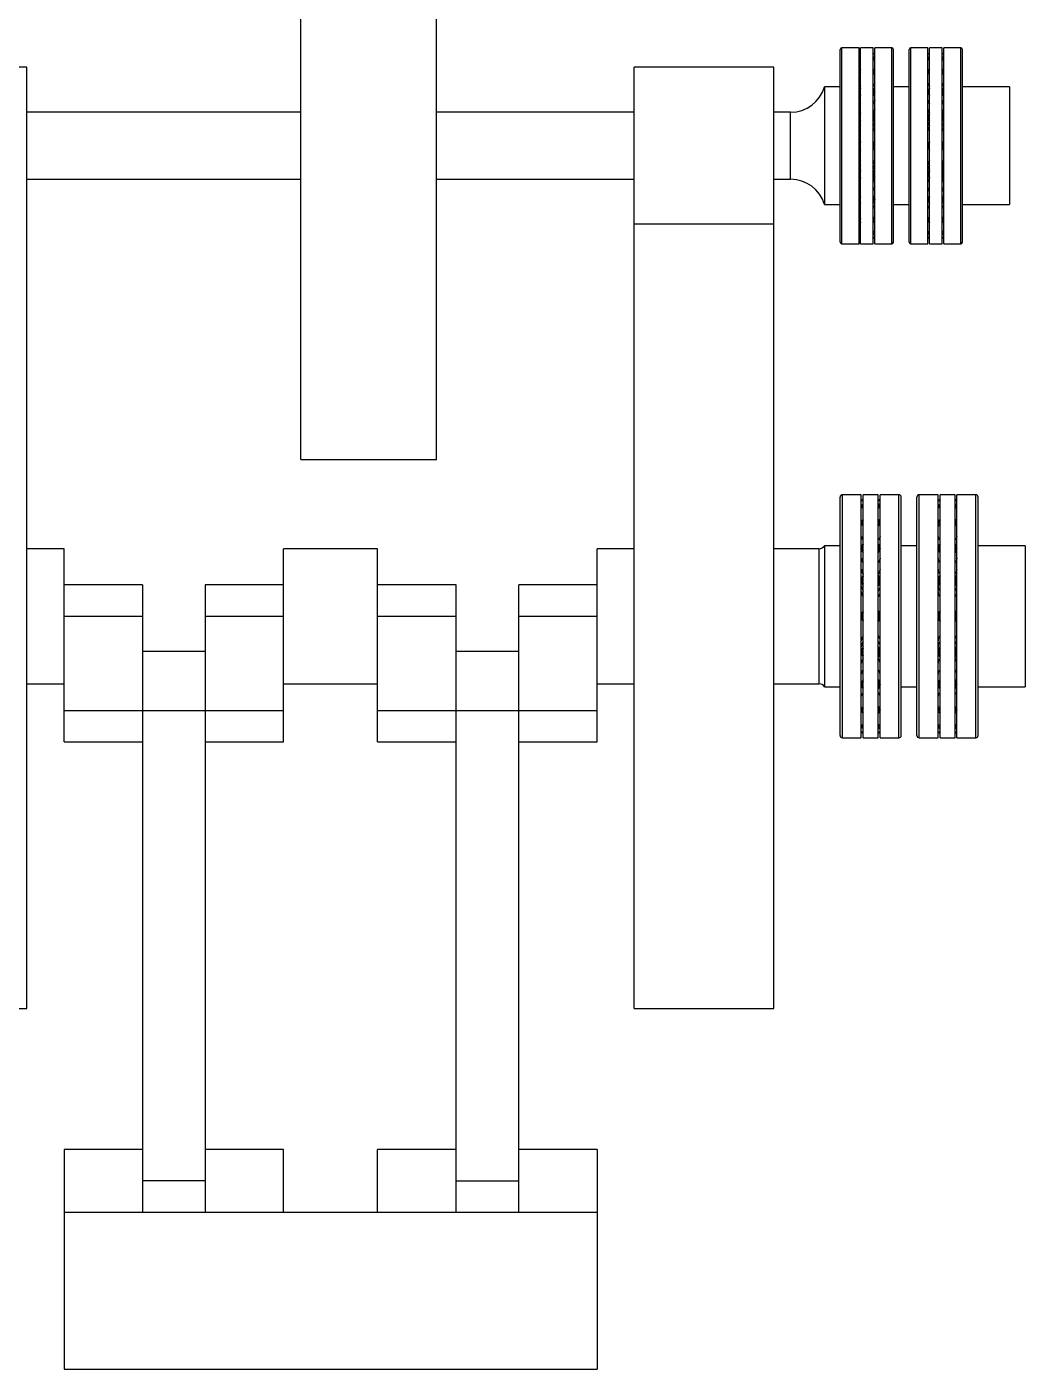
# Paper-space layout '_Right' of a CAD drawing. Header units: millimetres. Extents: x -821 to 160, y -495 to 1000.
# Drawn here: x -476 to 160, y -480 to 376 of the extents above; entities that cross this region are included whole.
import ezdxf

# ---------------------------------------------------------------- set-up
doc = ezdxf.new("R2010")
doc.units = ezdxf.units.MM

psp = doc.layouts.new('_Right')

# ---------------------------------------------------------------- linework, layer by layer
at = {"color": 7, "linetype": 'Continuous', "lineweight": 25}
for p, q in [((-301.51, 100), (-301.51, 600)), ((-215.15, 100), (-215.15, 600)), ((42.4, 238.6), (42.4, 361.4)), ((54.4, 362.5), (43.5, 362.5)), ((43.5, 237.5), (43.5, 362.5)), ((54.4, 237.5), (54.4, 362.5)), ((63.4, 362.5), (55.4, 362.5)), ((55.4, 237.5), (55.4, 362.5)), ((63.4, 237.5), (63.4, 362.5)), ((75.3, 362.5), (64.4, 362.5)), ((64.4, 237.5), (64.4, 362.5)), ((75.3, 237.5), (75.3, 362.5)), ((76.4, 238.6), (76.4, 361.4)), ((86.4, 238.6), (86.4, 361.4)), ((98.4, 362.5), (87.5, 362.5)), ((87.5, 237.5), (87.5, 362.5)), ((98.4, 237.5), (98.4, 362.5)), ((107.4, 362.5), (99.4, 362.5)), ((99.4, 237.5), (99.4, 362.5)), ((107.4, 237.5), (107.4, 362.5)), ((119.3, 362.5), (108.4, 362.5)), ((108.4, 237.5), (108.4, 362.5)), ((119.3, 237.5), (119.3, 362.5)), ((120.4, 238.6), (120.4, 361.4)), ((55.4, 358.35), (54.4, 358.35)), ((55.4, 358.85), (54.89, 358.85)), ((63.9, 358.85), (63.4, 358.85)), ((64.4, 358.35), (63.4, 358.35)), ((64.4, 355.49), (64.39, 355.46)), ((99.4, 358.35), (98.4, 358.35)), ((99.4, 358.85), (98.89, 358.85)), ((107.9, 358.85), (107.4, 358.85)), ((108.4, 358.35), (107.4, 358.35)), ((108.4, 355.49), (108.39, 355.46)), ((-476.35, 350), (-565.25, 350)), ((-476.35, -250), (-476.35, 350)), ((0, 350), (-88.9, 350)), ((-88.9, -250), (-88.9, 350)), ((0, -250), (0, 350)), ((42.4, 337.5), (32.37, 337.5)), ((32.37, 337.5), (32.37, 262.5)), ((64.4, 334.3), (64.39, 334.06)), ((86.4, 337.5), (76.4, 337.5)), ((108.4, 334.3), (108.39, 334.06)), ((150.39, 337.5), (120.4, 337.5)), ((150.39, 337.5), (150.39, 262.5)), ((64.36, 328.75), (64.39, 328.96)), ((64.4, 329.01), (64.39, 328.77)), ((108.36, 328.75), (108.39, 328.96)), ((108.4, 329.01), (108.39, 328.77)), ((-301.51, 321.39), (-476.35, 321.39)), ((-88.9, 321.39), (-215.15, 321.39)), ((10.8, 321.39), (0, 321.39)), ((10.8, 278.61), (10.8, 321.39)), ((64.36, 322.87), (64.39, 323.08)), ((64.4, 323.13), (64.39, 322.89)), ((108.36, 322.87), (108.39, 323.08)), ((108.4, 323.13), (108.39, 322.89)), ((-476.35, 278.61), (-301.51, 278.61)), ((-215.15, 278.61), (-88.9, 278.61)), ((0, 278.61), (10.8, 278.61)), ((64.4, 265.7), (64.39, 265.46)), ((108.4, 265.7), (108.39, 265.46)), ((32.37, 262.5), (42.4, 262.5)), ((76.4, 262.5), (86.4, 262.5)), ((120.4, 262.5), (150.39, 262.5)), ((0, 250), (-88.9, 250)), ((54.4, 241.65), (55.4, 241.65)), ((54.89, 241.15), (55.4, 241.15)), ((63.4, 241.65), (64.4, 241.65)), ((63.4, 241.15), (63.9, 241.15)), ((64.4, 244.51), (64.39, 244.47)), ((98.4, 241.65), (99.4, 241.65)), ((98.89, 241.15), (99.4, 241.15)), ((107.4, 241.65), (108.4, 241.65)), ((107.4, 241.15), (107.9, 241.15)), ((108.4, 244.51), (108.39, 244.47)), ((43.5, 237.5), (54.4, 237.5)), ((55.4, 237.5), (63.4, 237.5)), ((64.4, 237.5), (75.3, 237.5)), ((87.5, 237.5), (98.4, 237.5)), ((99.4, 237.5), (107.4, 237.5)), ((108.4, 237.5), (119.3, 237.5)), ((-301.51, 100), (-215.15, 100)), ((55.87, 77.5), (43.87, 77.5)), ((43.87, -77.5), (43.87, 77.5)), ((55.87, -77.5), (55.87, 77.5)), ((66.67, 77.5), (57.07, 77.5)), ((57.07, -77.5), (57.07, 77.5)), ((66.67, -77.5), (66.67, 77.5)), ((79.87, 77.5), (67.87, 77.5)), ((67.87, -77.5), (67.87, 77.5)), ((79.87, -77.5), (79.87, 77.5)), ((104.87, 77.5), (92.87, 77.5)), ((92.87, -77.5), (92.87, 77.5)), ((104.87, -77.5), (104.87, 77.5)), ((115.67, 77.5), (106.07, 77.5)), ((106.07, -77.5), (106.07, 77.5)), ((115.67, -77.5), (115.67, 77.5)), ((128.87, 77.5), (116.87, 77.5)), ((116.87, -77.5), (116.87, 77.5)), ((128.87, -77.5), (128.87, 77.5)), ((42.37, -76), (42.37, 76)), ((57.07, 73.7), (55.87, 73.7)), ((57.07, 74.3), (56.47, 74.3)), ((67.27, 74.3), (66.67, 74.3)), ((67.87, 73.7), (66.67, 73.7)), ((81.37, -76), (81.37, 76)), ((91.37, -76), (91.37, 76)), ((106.07, 73.7), (104.87, 73.7)), ((106.07, 74.3), (105.47, 74.3)), ((116.27, 74.3), (115.67, 74.3)), ((116.87, 73.7), (115.67, 73.7)), ((130.37, -76), (130.37, 76)), ((67.87, 59.62), (67.87, 59.5)), ((116.87, 59.62), (116.87, 59.5)), ((-452.63, 43.07), (-476.35, 43.07)), ((-452.63, -80), (-452.63, 43.07)), ((-252.63, 43.07), (-312.63, 43.07)), ((-312.63, -80), (-312.63, 43.07)), ((-252.63, -80), (-252.63, 43.07)), ((-88.9, 43.07), (-112.63, 43.07)), ((-112.63, -80), (-112.63, 43.07)), ((29.04, 43.07), (0, 43.07)), ((29.04, -43.08), (29.04, 43.07)), ((42.37, 45), (32.37, 45)), ((32.37, 45), (32.37, -45)), ((67.87, 50.89), (67.87, 50.76)), ((67.87, 43.32), (67.87, 43.07)), ((91.37, 45), (81.37, 45)), ((116.87, 50.89), (116.87, 50.76)), ((116.87, 43.32), (116.87, 43.07)), ((160.37, 45), (130.37, 45)), ((160.37, 45), (160.37, -45)), ((67.83, 36.71), (67.85, 36.98)), ((67.87, 36.97), (67.87, 36.73)), ((116.83, 36.71), (116.85, 36.98)), ((116.87, 36.97), (116.87, 36.73)), ((67.83, 29.66), (67.85, 29.93)), ((67.87, 29.92), (67.87, 29.67)), ((116.83, 29.66), (116.85, 29.93)), ((116.87, 29.92), (116.87, 29.67)), ((-402.63, 20), (-452.63, 20)), ((-402.63, 20), (-402.63, -380)), ((-312.63, 20), (-362.63, 20)), ((-362.63, 20), (-362.63, -380)), ((-202.63, 20), (-252.63, 20)), ((-202.63, -380), (-202.63, 20)), ((-112.63, 20), (-162.63, 20)), ((-162.63, -380), (-162.63, 20)), ((-452.63, 0), (-402.63, 0)), ((-362.63, 0), (-312.63, 0)), ((-252.63, 0), (-202.63, 0)), ((-162.63, 0), (-112.63, 0)), ((-362.63, -22.5), (-402.63, -22.5)), ((-162.63, -22.5), (-202.63, -22.5)), ((-476.35, -43.08), (-452.63, -43.08)), ((-312.63, -43.08), (-252.63, -43.08)), ((-112.63, -43.08), (-88.9, -43.08)), ((0, -43.08), (29.04, -43.08)), ((32.37, -45), (42.37, -45)), ((67.87, -43.32), (67.87, -43.57)), ((81.37, -45), (91.37, -45)), ((116.87, -43.32), (116.87, -43.57)), ((130.37, -45), (160.37, -45)), ((67.84, -59.87), (67.86, -59.63)), ((67.87, -59.62), (67.87, -59.75)), ((116.84, -59.87), (116.86, -59.63)), ((116.87, -59.62), (116.87, -59.75)), ((-452.63, -60), (-312.63, -60)), ((-252.63, -60), (-112.63, -60)), ((55.87, -73.7), (57.07, -73.7)), ((56.47, -74.3), (57.07, -74.3)), ((66.67, -73.7), (67.87, -73.7)), ((66.67, -74.3), (67.27, -74.3)), ((104.87, -73.7), (106.07, -73.7)), ((105.47, -74.3), (106.07, -74.3)), ((115.67, -73.7), (116.87, -73.7)), ((115.67, -74.3), (116.27, -74.3)), ((-452.63, -80), (-402.63, -80)), ((-362.63, -80), (-312.63, -80)), ((-252.63, -80), (-202.63, -80)), ((-162.63, -80), (-112.63, -80)), ((43.87, -77.5), (55.87, -77.5)), ((57.07, -77.5), (66.67, -77.5)), ((67.87, -77.5), (79.87, -77.5)), ((92.87, -77.5), (104.87, -77.5)), ((106.07, -77.5), (115.67, -77.5)), ((116.87, -77.5), (128.87, -77.5)), ((-565.25, -250), (-476.35, -250)), ((-88.9, -250), (0, -250)), ((-452.63, -340), (-452.63, -480)), ((-402.63, -340), (-452.63, -340)), ((-312.63, -340), (-362.63, -340)), ((-312.63, -380), (-312.63, -340)), ((-252.63, -380), (-252.63, -340)), ((-202.63, -340), (-252.63, -340)), ((-112.63, -340), (-162.63, -340)), ((-112.63, -340), (-112.63, -480)), ((-362.63, -360), (-402.63, -360)), ((-202.63, -360), (-162.63, -360)), ((-452.63, -380), (-112.63, -380)), ((-452.63, -480), (-112.63, -480))]:
    psp.add_line(p, q, dxfattribs=at)
at = {"color": 7, "linetype": 'Continuous', "lineweight": 25, "flags": 128}
for points in [[(55.4, 355.33), (55.3, 355.39), (54.94, 355.77), (54.94, 356.17), (55.3, 356.55), (55.4, 356.61)], [(63.4, 356.61), (63.49, 356.55), (63.85, 356.17), (63.85, 355.77), (63.49, 355.39), (63.4, 355.33)], [(99.4, 355.33), (99.3, 355.39), (98.94, 355.77), (98.94, 356.17), (99.3, 356.55), (99.4, 356.61)], [(107.4, 356.61), (107.49, 356.55), (107.85, 356.17), (107.85, 355.77), (107.49, 355.39), (107.4, 355.33)], [(55.4, 243.39), (55.3, 243.45), (54.94, 243.83), (54.94, 244.23), (55.3, 244.61), (55.4, 244.67)], [(63.4, 244.67), (63.49, 244.61), (63.85, 244.23), (63.85, 243.83), (63.49, 243.45), (63.4, 243.39)], [(99.4, 243.39), (99.3, 243.45), (98.94, 243.83), (98.94, 244.23), (99.3, 244.61), (99.4, 244.67)], [(107.4, 244.67), (107.49, 244.61), (107.85, 244.23), (107.85, 243.83), (107.49, 243.45), (107.4, 243.39)], [(57.07, 69.9), (56.66, 70.23), (56.47, 70.66), (56.66, 71.1), (57.07, 71.43)], [(66.67, 71.43), (67.09, 71.1), (67.27, 70.66), (67.09, 70.23), (66.67, 69.9)], [(106.07, 69.9), (105.66, 70.23), (105.47, 70.66), (105.66, 71.1), (106.07, 71.43)], [(115.67, 71.43), (116.09, 71.1), (116.27, 70.66), (116.09, 70.23), (115.67, 69.9)], [(57.07, -71.43), (56.66, -71.1), (56.47, -70.66), (56.66, -70.23), (57.07, -69.9)], [(66.67, -69.9), (67.09, -70.23), (67.27, -70.66), (67.09, -71.1), (66.67, -71.43)], [(106.07, -71.43), (105.66, -71.1), (105.47, -70.66), (105.66, -70.23), (106.07, -69.9)], [(115.67, -69.9), (116.09, -70.23), (116.27, -70.66), (116.09, -71.1), (115.67, -71.43)]]:
    psp.add_lwpolyline(points, dxfattribs=at)
at = {"color": 7, "linetype": 'Continuous', "lineweight": 25}
for centre, radius, start, end in [((43.5, 361.4), 1.1, 90, 180), ((75.3, 361.4), 1.1, 0, 90), ((87.5, 361.4), 1.1, 90, 180), ((119.3, 361.4), 1.1, 0, 90), ((54.89, 358.35), 0.5, 90.00007, 180), ((55.68, 355.87), 1.34, 195.94865, 257.72832), ((63.08, 355.92), 1.39, 282.9396, 340.70119), ((63.9, 358.35), 0.5, 0, 89.99993), ((98.89, 358.35), 0.5, 90.00007, 180), ((99.68, 355.87), 1.34, 195.94865, 257.72832), ((107.08, 355.92), 1.39, 282.9396, 340.70119), ((107.9, 358.35), 0.5, 0, 89.99993), ((56.71, 347.36), 2.33, 184.19547, 235.42958), ((56.71, 347.61), 1.79, 137.27591, 222.72409), ((62.08, 347.61), 1.79, 317.27591, 42.72409), ((62.08, 347.35), 2.32, 304.5418, 356.30688), ((100.71, 347.36), 2.33, 184.19547, 235.42958), ((100.71, 347.61), 1.79, 137.27591, 222.72409), ((106.08, 347.61), 1.79, 317.27591, 42.72409), ((106.08, 347.35), 2.32, 304.5418, 356.30688), ((10.8, 343.89), 22.5, 270, 343.50092), ((56.71, 340.07), 2.32, 183.65482, 235.46037), ((57.93, 334.3), 3.51, 136.20033, 223.79967), ((57.98, 334.59), 3.07, 147.13093, 212.86907), ((62.08, 340.07), 2.32, 304.53963, 356.34518), ((60.81, 334.59), 3.07, 327.13093, 32.86907), ((60.79, 334.37), 3.61, 316.1948, 355.02135), ((100.71, 340.07), 2.32, 183.65482, 235.46037), ((101.93, 334.3), 3.51, 136.20033, 223.79967), ((101.98, 334.59), 3.07, 147.13093, 212.86907), ((106.08, 340.07), 2.32, 304.53963, 356.34518), ((104.81, 334.59), 3.07, 327.13093, 32.86907), ((104.79, 334.37), 3.61, 316.1948, 355.02135), ((57.98, 329.06), 3.58, 180.907, 223.87854), ((60.79, 329.08), 3.61, 316.1948, 355.02135), ((101.98, 329.06), 3.58, 180.907, 223.87854), ((104.79, 329.08), 3.61, 316.1948, 355.02135), ((57.96, 323.18), 3.57, 180.85623, 222.20324), ((58.99, 318.03), 4.59, 141.55468, 218.44532), ((59, 318.19), 4.11, 151.47841, 208.52159), ((59.8, 318.03), 4.59, 321.55468, 38.44532), ((59.79, 318.19), 4.11, 331.47841, 28.52159), ((60.81, 323.2), 3.59, 317.86221, 355.06427), ((101.96, 323.18), 3.57, 180.85623, 222.20324), ((102.99, 318.03), 4.59, 141.55468, 218.44532), ((103, 318.19), 4.11, 151.47841, 208.52159), ((103.8, 318.03), 4.59, 321.55468, 38.44532), ((103.79, 318.19), 4.11, 331.47841, 28.52159), ((104.81, 323.2), 3.59, 317.86221, 355.06427), ((59, 315.26), 4.61, 180.16581, 218.46403), ((59, 312.17), 4.61, 180.16581, 218.46403), ((59.79, 315.26), 4.61, 321.53597, 359.83419), ((59.79, 312.17), 4.61, 321.53597, 359.83419), ((103, 315.26), 4.61, 180.16581, 218.46403), ((103, 312.17), 4.61, 180.16581, 218.46403), ((103.79, 315.26), 4.61, 321.53597, 359.83419), ((103.79, 312.17), 4.61, 321.53597, 359.83419), ((59.4, 300), 5, 143.1301, 216.8699), ((59.4, 300), 4.5, 152.73394, 207.26606), ((59.4, 300), 5, 323.1301, 36.8699), ((59.4, 300), 4.5, 332.73394, 27.26606), ((103.4, 300), 5, 143.1301, 216.8699), ((103.4, 300), 4.5, 152.73394, 207.26606), ((103.4, 300), 5, 323.1301, 36.8699), ((103.4, 300), 4.5, 332.73394, 27.26606), ((59.01, 287.83), 4.61, 141.54785, 179.82231), ((59.01, 284.74), 4.61, 141.54785, 179.82231), ((58.99, 281.97), 4.59, 141.55468, 218.44532), ((59, 281.81), 4.11, 151.47841, 208.52159), ((59.78, 287.83), 4.61, 0.17769, 38.45215), ((59.78, 284.74), 4.61, 0.17769, 38.45215), ((59.8, 281.97), 4.59, 321.55468, 38.44532), ((59.79, 281.81), 4.11, 331.47841, 28.52159), ((103.01, 287.83), 4.61, 141.54785, 179.82231), ((103.01, 284.74), 4.61, 141.54785, 179.82231), ((102.99, 281.97), 4.59, 141.55468, 218.44532), ((103, 281.81), 4.11, 151.47841, 208.52159), ((103.78, 287.83), 4.61, 0.17769, 38.45215), ((103.78, 284.74), 4.61, 0.17769, 38.45215), ((103.8, 281.97), 4.59, 321.55468, 38.44532), ((103.79, 281.81), 4.11, 331.47841, 28.52159), ((10.8, 256.11), 22.5, 16.49908, 90), ((57.97, 276.81), 3.58, 137.85808, 179.08245), ((60.82, 276.81), 3.58, 0.91755, 42.14192), ((101.97, 276.81), 3.58, 137.85808, 179.08245), ((104.82, 276.81), 3.58, 0.91755, 42.14192), ((57.99, 270.93), 3.59, 136.1843, 179.03016), ((57.93, 265.7), 3.51, 136.20033, 223.79967), ((57.98, 265.41), 3.07, 147.13093, 212.86907), ((60.8, 270.93), 3.59, 0.96984, 43.8157), ((60.8, 265.64), 3.59, 0.96984, 43.8157), ((60.81, 265.41), 3.07, 327.13093, 32.86907), ((101.99, 270.93), 3.59, 136.1843, 179.03016), ((101.93, 265.7), 3.51, 136.20033, 223.79967), ((101.98, 265.41), 3.07, 147.13093, 212.86907), ((104.8, 270.93), 3.59, 0.96984, 43.8157), ((104.8, 265.64), 3.59, 0.96984, 43.8157), ((104.81, 265.41), 3.07, 327.13093, 32.86907), ((56.73, 259.92), 2.34, 124.77141, 176.1134), ((62.06, 259.92), 2.34, 3.8866, 55.22859), ((100.73, 259.92), 2.34, 124.77141, 176.1134), ((106.06, 259.92), 2.34, 3.8866, 55.22859), ((56.73, 252.64), 2.33, 124.74401, 176.65217), ((56.71, 252.39), 1.79, 137.27591, 222.72409), ((62.06, 252.64), 2.34, 3.84852, 55.23053), ((62.08, 252.39), 1.79, 317.27591, 42.72409), ((100.73, 252.64), 2.33, 124.74401, 176.65217), ((100.71, 252.39), 1.79, 137.27591, 222.72409), ((106.06, 252.64), 2.34, 3.84852, 55.23053), ((106.08, 252.39), 1.79, 317.27591, 42.72409), ((55.72, 244.08), 1.39, 103.38402, 161.62789), ((54.89, 241.65), 0.5, 180, 269.99993), ((63.08, 244.09), 1.38, 17.57497, 76.76086), ((63.9, 241.65), 0.5, 270.00007, 360), ((99.72, 244.08), 1.39, 103.38402, 161.62789), ((98.89, 241.65), 0.5, 180, 269.99993), ((107.08, 244.09), 1.38, 17.57497, 76.76086), ((107.9, 241.65), 0.5, 270.00007, 0), ((43.5, 238.6), 1.1, 180, 270), ((75.3, 238.6), 1.1, 270, 360), ((87.5, 238.6), 1.1, 180, 270), ((119.3, 238.6), 1.1, 270, 360), ((43.87, 76), 1.5, 90, 180), ((79.87, 76), 1.5, 0, 90), ((92.87, 76), 1.5, 90, 180), ((128.87, 76), 1.5, 0, 90), ((56.47, 73.7), 0.6, 90, 180), ((57.41, 70.54), 1.6, 196.36709, 258.03227), ((66.33, 70.57), 1.62, 282.27139, 342.12802), ((67.27, 73.7), 0.6, 0, 90), ((105.47, 73.7), 0.6, 90, 180), ((106.41, 70.54), 1.6, 196.36709, 258.03227), ((115.33, 70.57), 1.62, 282.27139, 342.12802), ((116.27, 73.7), 0.6, 360, 90), ((58.58, 60.11), 2.09, 135.93118, 224.06882), ((65.17, 60.11), 2.09, 315.93118, 44.06882), ((107.58, 60.11), 2.09, 135.93118, 224.06882), ((114.17, 60.11), 2.09, 315.93118, 44.06882), ((58.63, 59.79), 2.76, 182.78825, 235.63687), ((65.08, 59.82), 2.81, 304.58041, 353.44169), ((107.63, 59.79), 2.76, 182.78825, 235.63687), ((114.08, 59.82), 2.81, 304.58041, 353.44169), ((29.04, 46.93), 3.85, 270, 330), ((58.64, 51.06), 2.77, 183.51918, 235.59601), ((60.16, 43.38), 4.29, 180.31193, 223.92431), ((60.13, 43.67), 3.66, 146.80624, 213.19376), ((65.08, 51.08), 2.81, 304.58041, 353.44169), ((63.62, 43.67), 3.66, 326.80624, 33.19376), ((63.56, 43.4), 4.32, 316.14632, 355.67126), ((107.64, 51.06), 2.77, 183.51918, 235.59601), ((109.16, 43.38), 4.29, 180.31193, 223.92431), ((109.13, 43.67), 3.66, 146.80624, 213.19376), ((114.08, 51.08), 2.81, 304.58041, 353.44169), ((112.62, 43.67), 3.66, 326.80624, 33.19376), ((112.56, 43.4), 4.32, 316.14632, 355.67126), ((60.17, 37.04), 4.29, 180.87055, 223.91499), ((63.56, 37.05), 4.32, 316.14632, 355.67126), ((109.17, 37.04), 4.29, 180.87055, 223.91499), ((112.56, 37.05), 4.32, 316.14632, 355.67126), ((60.17, 29.98), 4.29, 180.87055, 223.91499), ((61.38, 22.77), 5.5, 141.52707, 218.47293), ((62.37, 22.77), 5.5, 321.52707, 38.47293), ((63.56, 30), 4.32, 316.14632, 355.67126), ((109.17, 29.98), 4.29, 180.87055, 223.91499), ((110.38, 22.77), 5.5, 141.52707, 218.47293), ((111.37, 22.77), 5.5, 321.52707, 38.47293), ((112.56, 30), 4.32, 316.14632, 355.67126), ((61.4, 19.45), 5.53, 180.15895, 218.47089), ((61.39, 22.96), 4.92, 151.41974, 208.58026), ((62.36, 22.96), 4.92, 331.41974, 28.58026), ((62.35, 19.45), 5.53, 321.52911, 359.84105), ((110.4, 19.45), 5.53, 180.15895, 218.47089), ((110.39, 22.96), 4.92, 151.41974, 208.58026), ((111.36, 22.96), 4.92, 331.41974, 28.58026), ((111.35, 19.45), 5.53, 321.52911, 359.84105), ((61.4, 15.74), 5.53, 180.15895, 218.47089), ((62.35, 15.74), 5.53, 321.52911, 359.84105), ((110.4, 15.74), 5.53, 180.15895, 218.47089), ((111.35, 15.74), 5.53, 321.52911, 359.84105), ((61.87, 0), 6, 143.1301, 216.8699), ((61.87, 0), 5.4, 152.73396, 207.26604), ((61.87, 0), 6, 323.1301, 36.8699), ((61.87, 0), 5.4, 332.73396, 27.26604), ((110.87, 0), 6, 143.1301, 216.8699), ((110.87, 0), 5.4, 152.73396, 207.26604), ((110.87, 0), 6, 323.1301, 36.8699), ((110.87, 0), 5.4, 332.73396, 27.26604), ((61.4, -15.74), 5.53, 141.51881, 179.85135), ((61.4, -19.45), 5.53, 141.51881, 179.85135), ((62.35, -15.74), 5.53, 0.14865, 38.48119), ((62.35, -19.45), 5.53, 0.14865, 38.48119), ((110.4, -15.74), 5.53, 141.51881, 179.85135), ((110.4, -19.45), 5.53, 141.51881, 179.85135), ((111.35, -15.74), 5.53, 0.14865, 38.48119), ((111.35, -19.45), 5.53, 0.14865, 38.48119), ((61.38, -22.77), 5.5, 141.52707, 218.47293), ((61.39, -22.96), 4.92, 151.41974, 208.58026), ((62.37, -22.77), 5.5, 321.52707, 38.47293), ((62.36, -22.96), 4.92, 331.41974, 28.58026), ((110.38, -22.77), 5.5, 141.52707, 218.47293), ((110.39, -22.96), 4.92, 151.41974, 208.58026), ((111.37, -22.77), 5.5, 321.52707, 38.47293), ((111.36, -22.96), 4.92, 331.41974, 28.58026), ((60.16, -29.98), 4.28, 136.03017, 179.18429), ((60.16, -37.03), 4.28, 136.03017, 179.18429), ((63.59, -29.98), 4.28, 0.81571, 43.96983), ((63.59, -37.03), 4.28, 0.81571, 43.96983), ((109.16, -29.98), 4.28, 136.03017, 179.18429), ((109.16, -37.03), 4.28, 136.03017, 179.18429), ((112.59, -29.98), 4.28, 0.81571, 43.96983), ((112.59, -37.03), 4.28, 0.81571, 43.96983), ((60.16, -43.38), 4.29, 136.04052, 178.62531), ((60.13, -43.67), 3.66, 146.80624, 213.19376), ((63.59, -43.38), 4.28, 0.81571, 43.96983), ((63.62, -43.67), 3.66, 326.80624, 33.19376), ((109.16, -43.38), 4.29, 136.04052, 178.62531), ((109.13, -43.67), 3.66, 146.80624, 213.19376), ((112.59, -43.38), 4.28, 0.81571, 43.96983), ((112.62, -43.67), 3.66, 326.80624, 33.19376), ((29.04, -46.92), 3.85, 30, 90), ((58.62, -51.05), 2.75, 124.19826, 176.68655), ((65.13, -51.05), 2.75, 3.31345, 55.80174), ((107.62, -51.05), 2.75, 124.19826, 176.68655), ((114.13, -51.05), 2.75, 3.31345, 55.80174), ((58.63, -59.79), 2.76, 124.24331, 175.95419), ((58.58, -60.11), 2.09, 135.93118, 224.06882), ((65.13, -59.78), 2.75, 3.31345, 55.80174), ((65.17, -60.11), 2.09, 315.93118, 44.06882), ((107.63, -59.79), 2.76, 124.24331, 175.95419), ((107.58, -60.11), 2.09, 135.93118, 224.06882), ((114.13, -59.78), 2.75, 3.31345, 55.80174), ((114.17, -60.11), 2.09, 315.93118, 44.06882), ((43.87, -76), 1.5, 180, 270), ((57.38, -70.51), 1.56, 101.18434, 164.54343), ((56.47, -73.7), 0.6, 180, 270), ((66.39, -70.49), 1.53, 13.89468, 79.15138), ((67.27, -73.7), 0.6, 270, 0), ((79.87, -76), 1.5, 270, 360), ((92.87, -76), 1.5, 180, 270), ((106.38, -70.51), 1.56, 101.18434, 164.54343), ((105.47, -73.7), 0.6, 180, 270), ((115.39, -70.49), 1.53, 13.89468, 79.15138), ((116.27, -73.7), 0.6, 270, 0), ((128.87, -76), 1.5, 270, 360)]:
    psp.add_arc(centre, radius, start, end, dxfattribs=at)
for points, knots in [([(55.4, 356.67), (55.21, 356.58), (54.84, 356.39), (54.48, 356.01), (54.43, 355.67), (54.41, 355.51)], [0, 0, 0, 0, 0.345791, 0.711399, 1, 1, 1, 1]), ([(64.37, 355.43), (64.38, 355.47), (64.44, 355.69), (64.23, 356.08), (63.9, 356.43), (63.55, 356.6), (63.4, 356.68)], [0, 0, 0, 0, 0.071341, 0.398114, 0.720525, 1, 1, 1, 1]), ([(99.4, 356.67), (99.21, 356.58), (98.84, 356.39), (98.48, 356.01), (98.43, 355.67), (98.41, 355.51)], [0, 0, 0, 0, 0.345791, 0.711399, 1, 1, 1, 1]), ([(108.37, 355.43), (108.38, 355.47), (108.44, 355.69), (108.23, 356.08), (107.9, 356.43), (107.55, 356.6), (107.4, 356.68)], [0, 0, 0, 0, 0.071341, 0.398114, 0.720525, 1, 1, 1, 1]), ([(55.4, 349.09), (55.19, 348.89), (54.76, 348.5), (54.43, 347.83), (54.43, 347.38), (54.43, 347.19)], [0, 0, 0, 0, 0.3612914, 0.7314255, 1, 1, 1, 1]), ([(64.38, 347.2), (64.36, 347.44), (64.32, 347.95), (63.96, 348.59), (63.56, 348.94), (63.4, 349.08)], [0, 0, 0, 0, 0.3406033, 0.7243184, 1, 1, 1, 1]), ([(99.4, 349.09), (99.19, 348.89), (98.76, 348.5), (98.43, 347.83), (98.43, 347.38), (98.43, 347.19)], [0, 0, 0, 0, 0.361291, 0.731426, 1, 1, 1, 1]), ([(108.38, 347.2), (108.36, 347.44), (108.32, 347.95), (107.96, 348.59), (107.56, 348.94), (107.4, 349.08)], [0, 0, 0, 0, 0.3406033, 0.7243184, 1, 1, 1, 1]), ([(54.43, 339.91), (54.42, 339.82), (54.38, 339.46), (54.66, 338.86), (55.01, 338.32), (55.33, 338.09), (55.4, 338.05)], [0, 0, 0, 0, 0.128656, 0.516565, 0.906042, 1, 1, 1, 1]), ([(63.4, 338.06), (63.5, 338.14), (63.88, 338.42), (64.22, 339.02), (64.43, 339.6), (64.38, 339.89), (64.38, 339.92)], [0, 0, 0, 0, 0.1550229, 0.5816546, 0.9510497, 1, 1, 1, 1]), ([(64.36, 334.04), (64.37, 334.11), (64.45, 334.53), (64.28, 335.29), (63.94, 336.15), (63.54, 336.58), (63.4, 336.73)], [0, 0, 0, 0, 0.072836, 0.434109, 0.794071, 1, 1, 1, 1]), ([(98.43, 339.91), (98.42, 339.82), (98.38, 339.46), (98.66, 338.86), (99.01, 338.32), (99.33, 338.09), (99.4, 338.05)], [0, 0, 0, 0, 0.128656, 0.516565, 0.906042, 1, 1, 1, 1]), ([(107.4, 338.06), (107.5, 338.14), (107.88, 338.42), (108.22, 339.02), (108.43, 339.6), (108.38, 339.89), (108.38, 339.92)], [0, 0, 0, 0, 0.1550229, 0.5816546, 0.9510497, 1, 1, 1, 1]), ([(108.36, 334.04), (108.37, 334.11), (108.45, 334.53), (108.28, 335.29), (107.94, 336.15), (107.54, 336.58), (107.4, 336.73)], [0, 0, 0, 0, 0.072836, 0.434109, 0.794071, 1, 1, 1, 1]), ([(63.4, 326.58), (63.51, 326.69), (63.89, 327.08), (64.25, 327.84), (64.33, 328.47), (64.36, 328.75)], [0, 0, 0, 0, 0.194826, 0.644302, 1, 1, 1, 1]), ([(107.4, 326.58), (107.51, 326.69), (107.89, 327.08), (108.25, 327.84), (108.33, 328.47), (108.36, 328.75)], [0, 0, 0, 0, 0.194826, 0.644302, 1, 1, 1, 1]), ([(63.42, 320.73), (63.53, 320.84), (63.9, 321.22), (64.25, 321.96), (64.33, 322.59), (64.36, 322.87)], [0, 0, 0, 0, 0.180502, 0.637974, 1, 1, 1, 1]), ([(107.42, 320.73), (107.53, 320.84), (107.9, 321.22), (108.25, 321.96), (108.33, 322.59), (108.36, 322.87)], [0, 0, 0, 0, 0.180502, 0.637974, 1, 1, 1, 1]), ([(64.36, 276.62), (64.37, 276.69), (64.45, 277.1), (64.28, 277.87), (63.95, 278.71), (63.56, 279.13), (63.43, 279.27)], [0, 0, 0, 0, 0.073955, 0.440778, 0.806268, 1, 1, 1, 1]), ([(108.39, 276.85), (108.36, 277.19), (108.31, 277.87), (107.94, 278.71), (107.55, 279.13), (107.42, 279.28)], [0, 0, 0, 0, 0.38877, 0.785522, 1, 1, 1, 1]), ([(64.36, 270.74), (64.37, 270.81), (64.45, 271.22), (64.28, 271.99), (63.94, 272.84), (63.54, 273.27), (63.4, 273.43)], [0, 0, 0, 0, 0.0728361, 0.4341094, 0.7940707, 1, 1, 1, 1]), ([(64.36, 265.45), (64.37, 265.52), (64.45, 265.93), (64.28, 266.7), (63.94, 267.55), (63.54, 267.98), (63.4, 268.14)], [0, 0, 0, 0, 0.072836, 0.434109, 0.794071, 1, 1, 1, 1]), ([(63.4, 263.27), (63.51, 263.39), (63.89, 263.78), (64.25, 264.53), (64.33, 265.17), (64.36, 265.45)], [0, 0, 0, 0, 0.194826, 0.644302, 1, 1, 1, 1]), ([(108.36, 270.74), (108.37, 270.81), (108.45, 271.22), (108.28, 271.99), (107.94, 272.84), (107.54, 273.27), (107.4, 273.43)], [0, 0, 0, 0, 0.0728361, 0.4341094, 0.7940707, 1, 1, 1, 1]), ([(108.36, 265.45), (108.37, 265.52), (108.45, 265.93), (108.28, 266.7), (107.94, 267.55), (107.54, 267.98), (107.4, 268.14)], [0, 0, 0, 0, 0.072836, 0.434109, 0.794071, 1, 1, 1, 1]), ([(107.4, 263.27), (107.51, 263.39), (107.89, 263.78), (108.25, 264.53), (108.33, 265.17), (108.36, 265.45)], [0, 0, 0, 0, 0.194826, 0.644302, 1, 1, 1, 1]), ([(64.38, 260.07), (64.36, 260.31), (64.32, 260.82), (63.96, 261.46), (63.56, 261.8), (63.4, 261.95)], [0, 0, 0, 0, 0.340603, 0.724318, 1, 1, 1, 1]), ([(108.38, 260.07), (108.36, 260.31), (108.32, 260.82), (107.96, 261.46), (107.56, 261.8), (107.4, 261.95)], [0, 0, 0, 0, 0.3406033, 0.7243184, 1, 1, 1, 1]), ([(54.43, 252.77), (54.42, 252.69), (54.38, 252.33), (54.66, 251.73), (55.01, 251.19), (55.33, 250.96), (55.4, 250.92)], [0, 0, 0, 0, 0.128656, 0.516565, 0.906042, 1, 1, 1, 1]), ([(63.4, 250.93), (63.5, 251), (63.88, 251.29), (64.22, 251.89), (64.43, 252.47), (64.38, 252.76), (64.38, 252.79)], [0, 0, 0, 0, 0.155023, 0.581655, 0.95105, 1, 1, 1, 1]), ([(98.43, 252.77), (98.42, 252.69), (98.38, 252.33), (98.66, 251.73), (99.01, 251.19), (99.33, 250.96), (99.4, 250.92)], [0, 0, 0, 0, 0.128656, 0.516565, 0.906042, 1, 1, 1, 1]), ([(107.4, 250.93), (107.5, 251), (107.88, 251.29), (108.22, 251.89), (108.43, 252.47), (108.38, 252.76), (108.38, 252.79)], [0, 0, 0, 0, 0.155023, 0.581655, 0.95105, 1, 1, 1, 1]), ([(54.41, 244.52), (54.41, 244.5), (54.35, 244.31), (54.56, 243.93), (54.89, 243.57), (55.23, 243.4), (55.4, 243.32)], [0, 0, 0, 0, 0.041041, 0.3769929, 0.7072895, 1, 1, 1, 1]), ([(63.4, 243.32), (63.58, 243.42), (63.96, 243.61), (64.3, 243.98), (64.35, 244.31), (64.37, 244.45)], [0, 0, 0, 0, 0.363507, 0.737533, 1, 1, 1, 1]), ([(98.41, 244.52), (98.41, 244.5), (98.35, 244.31), (98.56, 243.93), (98.89, 243.57), (99.23, 243.4), (99.4, 243.32)], [0, 0, 0, 0, 0.041041, 0.3769929, 0.7072895, 1, 1, 1, 1]), ([(107.4, 243.32), (107.58, 243.42), (107.96, 243.61), (108.3, 243.98), (108.35, 244.31), (108.37, 244.45)], [0, 0, 0, 0, 0.363507, 0.737533, 1, 1, 1, 1]), ([(57.07, 71.51), (56.96, 71.46), (56.58, 71.3), (56.21, 70.96), (55.89, 70.5), (55.91, 70.19), (55.91, 70.09)], [0, 0, 0, 0, 0.1572697, 0.5372504, 0.8427691, 1, 1, 1, 1]), ([(67.84, 70.05), (67.85, 70.13), (67.89, 70.4), (67.64, 70.84), (67.25, 71.23), (66.86, 71.43), (66.67, 71.52)], [0, 0, 0, 0, 0.1210872, 0.4175667, 0.7218647, 1, 1, 1, 1]), ([(106.07, 71.51), (105.96, 71.46), (105.58, 71.3), (105.21, 70.96), (104.89, 70.5), (104.91, 70.19), (104.91, 70.09)], [0, 0, 0, 0, 0.15727, 0.53725, 0.842769, 1, 1, 1, 1]), ([(116.84, 70.05), (116.85, 70.13), (116.89, 70.4), (116.64, 70.84), (116.25, 71.23), (115.86, 71.43), (115.67, 71.52)], [0, 0, 0, 0, 0.121087, 0.417567, 0.721865, 1, 1, 1, 1]), ([(57.07, 61.87), (56.93, 61.75), (56.49, 61.4), (56.08, 60.68), (55.84, 60.02), (55.88, 59.69), (55.89, 59.66)], [0, 0, 0, 0, 0.194515, 0.58762, 0.966792, 1, 1, 1, 1]), ([(67.83, 59.48), (67.85, 59.59), (67.91, 60), (67.67, 60.69), (67.27, 61.39), (66.84, 61.74), (66.67, 61.87)], [0, 0, 0, 0, 0.128302, 0.46063, 0.79232, 1, 1, 1, 1]), ([(106.07, 61.87), (105.93, 61.75), (105.49, 61.4), (105.08, 60.68), (104.84, 60.02), (104.88, 59.69), (104.89, 59.66)], [0, 0, 0, 0, 0.194515, 0.58762, 0.966792, 1, 1, 1, 1]), ([(116.83, 59.48), (116.85, 59.59), (116.91, 60), (116.67, 60.69), (116.27, 61.39), (115.84, 61.74), (115.67, 61.87)], [0, 0, 0, 0, 0.128302, 0.46063, 0.79232, 1, 1, 1, 1]), ([(57.07, 46.25), (56.93, 46.1), (56.5, 45.64), (56.09, 44.73), (55.85, 43.89), (55.89, 43.43), (55.9, 43.36)], [0, 0, 0, 0, 0.188521, 0.562441, 0.932509, 1, 1, 1, 1]), ([(55.89, 50.92), (55.9, 50.65), (55.94, 50.09), (56.39, 49.3), (56.8, 48.78), (57.11, 48.57), (57.13, 48.56)], [0, 0, 0, 0, 0.30813, 0.642436, 0.985059, 1, 1, 1, 1]), ([(66.66, 48.59), (66.92, 48.84), (67.41, 49.31), (67.8, 50.07), (67.82, 50.55), (67.83, 50.74)], [0, 0, 0, 0, 0.404055, 0.761004, 1, 1, 1, 1]), ([(67.83, 43.06), (67.85, 43.21), (67.92, 43.74), (67.69, 44.65), (67.28, 45.59), (66.84, 46.07), (66.67, 46.25)], [0, 0, 0, 0, 0.133652, 0.466397, 0.798541, 1, 1, 1, 1]), ([(106.07, 46.25), (105.93, 46.1), (105.5, 45.64), (105.09, 44.73), (104.85, 43.89), (104.89, 43.43), (104.9, 43.36)], [0, 0, 0, 0, 0.188521, 0.562441, 0.932509, 1, 1, 1, 1]), ([(104.89, 50.92), (104.9, 50.65), (104.94, 50.09), (105.39, 49.3), (105.8, 48.78), (106.11, 48.57), (106.13, 48.56)], [0, 0, 0, 0, 0.30813, 0.642436, 0.985059, 1, 1, 1, 1]), ([(115.66, 48.59), (115.92, 48.84), (116.41, 49.31), (116.8, 50.07), (116.82, 50.55), (116.83, 50.74)], [0, 0, 0, 0, 0.4040547, 0.7610043, 1, 1, 1, 1]), ([(116.83, 43.06), (116.85, 43.21), (116.92, 43.74), (116.69, 44.65), (116.28, 45.59), (115.84, 46.07), (115.67, 46.25)], [0, 0, 0, 0, 0.1336522, 0.4663972, 0.7985408, 1, 1, 1, 1]), ([(55.9, 37.02), (55.91, 36.7), (55.92, 36.01), (56.34, 34.99), (56.75, 34.28), (57.07, 34), (57.07, 33.99)], [0, 0, 0, 0, 0.287317, 0.63805, 0.989622, 1, 1, 1, 1]), ([(66.67, 34), (66.91, 34.3), (67.41, 34.92), (67.79, 35.86), (67.82, 36.48), (67.83, 36.71)], [0, 0, 0, 0, 0.367926, 0.764221, 1, 1, 1, 1]), ([(104.9, 37.02), (104.91, 36.7), (104.92, 36.01), (105.34, 34.99), (105.75, 34.28), (106.07, 34), (106.07, 33.99)], [0, 0, 0, 0, 0.287317, 0.63805, 0.989622, 1, 1, 1, 1]), ([(115.67, 34), (115.91, 34.3), (116.41, 34.92), (116.79, 35.86), (116.82, 36.48), (116.83, 36.71)], [0, 0, 0, 0, 0.367926, 0.764221, 1, 1, 1, 1]), ([(55.9, 29.96), (55.91, 29.65), (55.92, 28.95), (56.34, 27.94), (56.75, 27.23), (57.07, 26.95), (57.07, 26.94)], [0, 0, 0, 0, 0.287317, 0.63805, 0.989622, 1, 1, 1, 1]), ([(66.67, 26.95), (66.91, 27.25), (67.41, 27.86), (67.79, 28.81), (67.82, 29.43), (67.83, 29.66)], [0, 0, 0, 0, 0.367926, 0.764221, 1, 1, 1, 1]), ([(104.9, 29.96), (104.91, 29.65), (104.92, 28.95), (105.34, 27.94), (105.75, 27.23), (106.07, 26.95), (106.07, 26.94)], [0, 0, 0, 0, 0.2873165, 0.6380504, 0.9896216, 1, 1, 1, 1]), ([(115.67, 26.95), (115.91, 27.25), (116.41, 27.86), (116.79, 28.81), (116.82, 29.43), (116.83, 29.66)], [0, 0, 0, 0, 0.367926, 0.764221, 1, 1, 1, 1]), ([(57.07, -26.99), (56.93, -27.14), (56.5, -27.6), (56.09, -28.51), (55.85, -29.35), (55.89, -29.8), (55.9, -29.87)], [0, 0, 0, 0, 0.188521, 0.562441, 0.932509, 1, 1, 1, 1]), ([(57.07, -34.04), (56.93, -34.2), (56.5, -34.65), (56.09, -35.57), (55.85, -36.4), (55.89, -36.86), (55.9, -36.93)], [0, 0, 0, 0, 0.188521, 0.562441, 0.932509, 1, 1, 1, 1]), ([(67.85, -29.94), (67.86, -29.87), (67.91, -29.42), (67.68, -28.59), (67.28, -27.65), (66.84, -27.17), (66.67, -26.98)], [0, 0, 0, 0, 0.070105, 0.427257, 0.783764, 1, 1, 1, 1]), ([(67.85, -37), (67.86, -36.92), (67.91, -36.47), (67.68, -35.64), (67.28, -34.7), (66.84, -34.22), (66.67, -34.04)], [0, 0, 0, 0, 0.070105, 0.427257, 0.783764, 1, 1, 1, 1]), ([(106.07, -26.99), (105.93, -27.14), (105.5, -27.6), (105.09, -28.51), (104.85, -29.35), (104.89, -29.8), (104.9, -29.87)], [0, 0, 0, 0, 0.188521, 0.562441, 0.932509, 1, 1, 1, 1]), ([(106.07, -34.04), (105.93, -34.2), (105.5, -34.65), (105.09, -35.57), (104.85, -36.4), (104.89, -36.86), (104.9, -36.93)], [0, 0, 0, 0, 0.188521, 0.562441, 0.932509, 1, 1, 1, 1]), ([(116.85, -29.94), (116.86, -29.87), (116.91, -29.42), (116.68, -28.59), (116.28, -27.65), (115.84, -27.17), (115.67, -26.98)], [0, 0, 0, 0, 0.070105, 0.427257, 0.783764, 1, 1, 1, 1]), ([(116.85, -37), (116.86, -36.92), (116.91, -36.47), (116.68, -35.64), (116.28, -34.7), (115.84, -34.22), (115.67, -34.04)], [0, 0, 0, 0, 0.070105, 0.427257, 0.783764, 1, 1, 1, 1]), ([(67.83, -43.58), (67.85, -43.43), (67.92, -42.9), (67.69, -41.99), (67.28, -41.05), (66.84, -40.57), (66.67, -40.39)], [0, 0, 0, 0, 0.133652, 0.466397, 0.798541, 1, 1, 1, 1]), ([(116.83, -43.58), (116.85, -43.43), (116.92, -42.9), (116.69, -41.99), (116.28, -41.05), (115.84, -40.57), (115.67, -40.39)], [0, 0, 0, 0, 0.133652, 0.466397, 0.798541, 1, 1, 1, 1]), ([(55.9, -43.28), (55.91, -43.59), (55.92, -44.29), (56.34, -45.3), (56.75, -46.01), (57.07, -46.29), (57.07, -46.3)], [0, 0, 0, 0, 0.287317, 0.63805, 0.989622, 1, 1, 1, 1]), ([(67.83, -51.03), (67.85, -50.92), (67.91, -50.52), (67.67, -49.82), (67.25, -49.1), (66.8, -48.74), (66.61, -48.58)], [0, 0, 0, 0, 0.124911, 0.448457, 0.771382, 1, 1, 1, 1]), ([(66.67, -46.29), (66.91, -45.99), (67.41, -45.38), (67.79, -44.43), (67.82, -43.81), (67.83, -43.58)], [0, 0, 0, 0, 0.367926, 0.764221, 1, 1, 1, 1]), ([(104.9, -43.28), (104.91, -43.59), (104.92, -44.29), (105.34, -45.3), (105.75, -46.01), (106.07, -46.29), (106.07, -46.3)], [0, 0, 0, 0, 0.287317, 0.63805, 0.989622, 1, 1, 1, 1]), ([(116.83, -51.03), (116.85, -50.92), (116.91, -50.52), (116.67, -49.82), (116.25, -49.1), (115.8, -48.74), (115.61, -48.58)], [0, 0, 0, 0, 0.124911, 0.448457, 0.771382, 1, 1, 1, 1]), ([(115.67, -46.29), (115.91, -45.99), (116.41, -45.38), (116.79, -44.43), (116.82, -43.81), (116.83, -43.58)], [0, 0, 0, 0, 0.3679257, 0.7642215, 1, 1, 1, 1]), ([(55.89, -59.59), (55.91, -59.86), (55.94, -60.42), (56.36, -61.23), (56.84, -61.68), (57.07, -61.91)], [0, 0, 0, 0, 0.3147, 0.656135, 1, 1, 1, 1]), ([(66.67, -61.91), (66.93, -61.66), (67.41, -61.19), (67.8, -60.44), (67.82, -59.96), (67.83, -59.77)], [0, 0, 0, 0, 0.398961, 0.758961, 1, 1, 1, 1]), ([(104.89, -59.59), (104.91, -59.86), (104.94, -60.42), (105.36, -61.23), (105.84, -61.68), (106.07, -61.91)], [0, 0, 0, 0, 0.3147, 0.656135, 1, 1, 1, 1]), ([(115.67, -61.91), (115.93, -61.66), (116.41, -61.19), (116.8, -60.44), (116.82, -59.96), (116.83, -59.77)], [0, 0, 0, 0, 0.398961, 0.758961, 1, 1, 1, 1]), ([(55.91, -70.09), (55.9, -70.18), (55.88, -70.47), (56.16, -70.9), (56.54, -71.26), (56.91, -71.44), (57.07, -71.51)], [0, 0, 0, 0, 0.139054, 0.442935, 0.762083, 1, 1, 1, 1]), ([(66.67, -71.52), (66.72, -71.5), (67.09, -71.36), (67.47, -71.04), (67.84, -70.56), (67.84, -70.25), (67.84, -70.14)], [0, 0, 0, 0, 0.068059, 0.508845, 0.824779, 1, 1, 1, 1]), ([(104.91, -70.09), (104.9, -70.18), (104.88, -70.47), (105.16, -70.9), (105.54, -71.26), (105.91, -71.44), (106.07, -71.51)], [0, 0, 0, 0, 0.139054, 0.442935, 0.762083, 1, 1, 1, 1]), ([(115.67, -71.52), (115.72, -71.5), (116.09, -71.36), (116.47, -71.04), (116.84, -70.56), (116.84, -70.25), (116.84, -70.14)], [0, 0, 0, 0, 0.068059, 0.508845, 0.824779, 1, 1, 1, 1])]:
    psp.add_open_spline(points, degree=3, knots=knots, dxfattribs=at)

doc.saveas('drawing.dxf')
